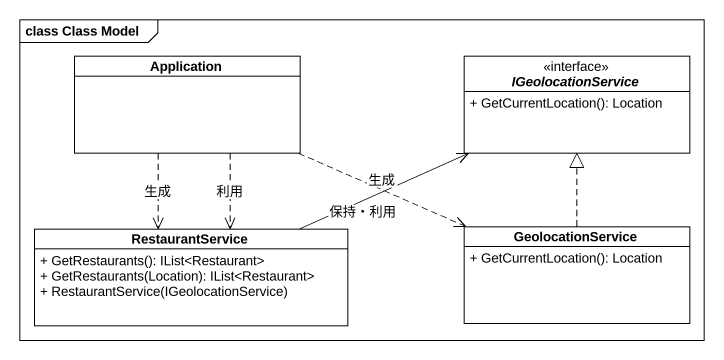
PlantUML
@startuml
mainframe class Class Model
hide circle
hide empty members
skinparam classAttributeIconSize 0
class Application
interface IGeolocationService {
  + GetCurrentLocation(): Location
}
class RestaurantService {
  + GetRestaurants(): IList<Restaurant>
  + GetRestaurants(Location): IList<Restaurant>
  + RestaurantService(IGeolocationService)
}
class GeolocationService {
  + GetCurrentLocation(): Location
}
Application ..> RestaurantService : 生成
Application ..> RestaurantService : 利用
Application .right.> GeolocationService : 生成
RestaurantService -right-> IGeolocationService : 保持・利用
GeolocationService .up.|> IGeolocationService
@enduml
